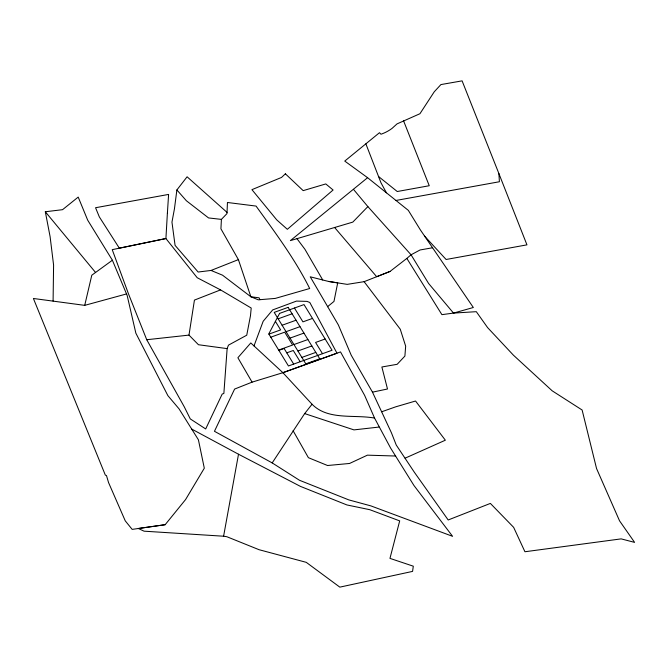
<?xml version="1.0" encoding="UTF-8"?>
<svg xmlns="http://www.w3.org/2000/svg" width="668" height="668" viewBox="0 0 668 668"><rect width="100%" height="100%" fill="white"/><g stroke="black" fill="none" stroke-linecap="round" stroke-linejoin="round"><path stroke-width="1" d="M53.089 301.084L53.59 265.079L50.108 236.689L45.324 211.756L62.541 209.685L78.206 197.093L87.708 220.198L112.383 260.236L127.137 295.39L135.854 333.165L167.877 395.64L179.049 408.858L198.404 439.778L204.308 468.201L185.604 499.53L165.163 524.697L132.164 529.382L125.25 520.84L108.558 482.588L106.462 475.507L105.36 475.157L33.4 298.479L84.719 305.359L126.185 294.029M221.409 219.388L220.924 228.823L238.401 259.618L250.867 296.767L258.299 299.823L275.274 298.412L309.693 288.509C295.056 259.167 275.208 232.631 256.061 206.078L227.454 202.487L226.986 213.585L221.409 219.388L208.558 217.935L186.38 200.751L176.886 189.954L187.098 176.795L227.036 212.382M227.137 348.613L223.864 393.469L222.219 394.028L205.686 428.956L190.271 418.903L184.385 407.029L146.735 339.728L128.515 293.937L112.232 249.657L165.914 238.543L197.194 277.713L220.565 289.895L251.21 308.04L250.475 315.747L246.742 335.202L228.464 345.147L227.137 348.613L198.454 344.73L188.986 335.102L146.735 339.728M176.886 189.954L174.44 208.833L171.96 222.127L175.074 245.365L198.129 272.026L211.046 270.448L238.401 259.618M188.986 335.102L194.438 300.091L220.565 289.895M191.691 429.056L238.509 454.232L223.596 536.22L144.063 531.177L138.334 528.488L165.163 524.697M84.719 305.359L91.792 275.208L112.383 260.236M253.999 345.915L263.167 321.275L272.686 309.919L296.492 301.093L306.979 301.385L309.802 302.462L336.973 353.197L282.906 372.694L252.078 382.146L234.602 389.068L214.453 431.294L272.193 462.916L299.514 480.284L348.88 499.915L370.89 505.893L452.578 536.32L413.951 485.494L390.58 448.011L374.556 418.076L364.611 395.331L340.521 351.919L282.906 372.694L250.792 342.943L237.883 357.731L252.078 382.146M272.193 462.916L304.658 413.592L312.048 404.24L282.906 372.694M353.472 189.353L367.868 206.596L352.796 222.11L290.388 240.622L367.592 177.696L408.323 210.362L420.448 230.017L473.328 307.505L453.514 313.092L441.907 314.653L406.845 258.407L411.062 254.792L420.08 249.966L432.488 247.778M327.504 306.729L333.975 301.435L337.707 282.881L328.464 281.428L310.236 276.803L338.375 324.965L351.218 355.209L372.485 392.158L391.431 432.806L396.249 445.038L414.285 472.151L448.186 519.98L490.37 503.413L513.65 527.353L524.931 551.751L621.156 538.876L634.6 542.383L619.545 520.831L596.557 468.544L582.12 410.01L552.202 390.83L513.4 355.159L487.59 327.587L476.301 311.68L453.514 313.092L428.564 283.424L411.062 254.792L367.868 206.596M334.551 227.429L376.685 276.711L390.029 271.442L406.845 258.407M405.109 458.173L445.356 440.204L415.546 401.017L395.732 406.82L381.754 411.755M328.464 281.428L347.201 284.368L364.11 281.671L390.029 271.442M278.155 318.82L292.091 313.793M282.105 325.249L296.041 320.222M268.903 334.134L280.635 329.9L275.4 321.375M312.507 318.411L302.938 321.859L294.446 308.031M270.782 337.198L284.718 332.171L292.626 345.039L278.681 350.065M286.054 331.687L299.999 326.66M290.004 338.117L303.948 333.09M293.953 344.554L307.898 339.528M278.873 350.374L284.1 348.487L293.686 364.093M286.772 352.838L293.277 350.491L300.191 361.747M325.149 338.993L315.58 342.45L322.494 353.698M297.911 350.984L311.847 345.957M301.861 357.422L315.797 352.395M372.485 392.158L387.498 388.993L381.879 366.991L397.159 364.302L404.9 356.077L405.66 346.141L400.249 329.182L364.11 281.671M395.974 200.458L499.405 181.746L498.879 173.538L462.097 80.861L440.913 84.577L434.233 91.817L419.938 113.727L397.017 123.897L392.049 128.398A49.09 39.913 21.9 0 1 381.896 133.909L380.952 134.226L379.491 132.698L344.746 161.08L367.592 177.696M379.123 427.052L353.973 429.891L304.658 413.592M395.665 456.027L367.417 455.159L349.556 463.467L327.554 465.512L308.391 457.68L293.085 430.718M374.556 418.076C353.99 414.319 328.088 420.539 312.048 404.24M223.596 536.22L226.803 536.705L259.059 549.706L306.253 562.339L339.828 587.139L412.574 571.399L413.3 566.188L389.962 558.381L399.689 520.89L369.805 509.701L346.917 504.95L300.441 486.387L238.509 454.232M211.046 270.448L222.544 275.191L250.867 296.767L259.109 297.811L259.835 299.698M378.472 176.461L397.251 191.516L429.248 185.729L403.564 120.816M296.968 238.66L304.934 249.289L322.727 279.976M424.606 236.146L446.107 259.485L526.952 244.855L498.879 173.538M45.324 211.756L95.582 272.502M386.446 192.81L380.985 182.798L365.864 143.829M167.384 213.226L165.914 238.543L119.347 248.187L99.332 216.9L95.557 207.731L168.603 194.421L167.384 213.226M279.608 313.384L268.778 333.933L288.451 365.972L332.063 350.249L304.015 304.583L279.608 313.384M285.378 173.814L281.545 177.429L251.936 189.654L276.719 219.856L287.34 229.308L333.09 190.004L325.784 183.934L303.18 190.639L285.378 173.814M288.142 307.355L274.206 312.382L305.81 363.851L319.747 358.825L288.142 307.355"/></g></svg>
